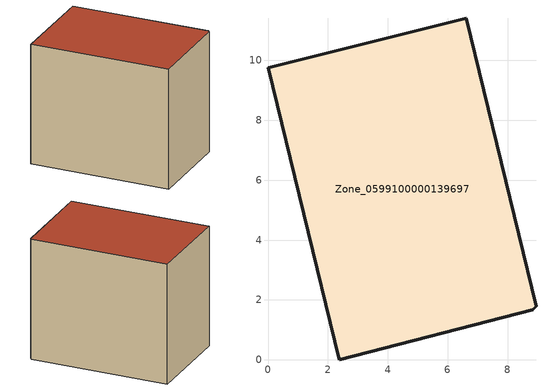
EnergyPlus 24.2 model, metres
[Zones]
Zone_0599100000139697
 floor ground (C_G): 8.95,1.79 8.84,1.68 2.38,0 0,9.75 6.62,11.41 z0
 wall outside (C_F): 8.95,1.79 6.62,11.41 0,9.75 2.38,0 8.84,1.68 8.95,1.79 z0:8.67
 roof outside (C_R): 8.84,1.68 8.95,1.79 6.62,11.41 0,9.75 2.38,0 z8.67
[BUILDING]
Pand.0599100000139697: North Axis=0; Terrain=City; Loads Convergence Tolerance Value=0.04; Temperature Convergence Tolerance Value=0.4; Solar Distribution=FullExterior; Maximum Number of Warmup Days=25; Minimum Number of Warmup Days=1
[Site:Location]
Rotterdam.The.Hague.AP_ZH_NLD Design_Conditions: Latitude=51.96; Longitude=4.45; Time Zone=1; Elevation=-4.5
[SITE:GROUNDTEMPERATURE:BUILDINGSURFACE]
18, 18, 18, 18, 18, 18, 18, 18, 18, 18, 18, 18
[MATERIAL] Thermal Absorptance=0.9; Solar Absorptance=0.7; Visible Absorptance=0.7
Name | Roughness | Thickness | Conductivity | Density | Specific Heat
G.D.1965 | MediumSmooth | 0.15 | 1 | 540 | 1210
F.D.1965 | Rough | 0.3 | 0.857143 | 1920 | 840
R.D.1965 | MediumRough | 0.2 | 0.08 | 1500 | 1000
[CONSTRUCTION]
C_G: G.D.1965
C_F: F.D.1965
C_R: R.D.1965
[ZONE]
Zone_0599100000139697: Type=1; Multiplier=1; Ceiling Height=Autocalculate; Volume=Autocalculate; Floor Area=autocalculate; Part of Total Floor Area=Yes
[ZONEINFILTRATION:DESIGNFLOWRATE]
Infil_Zone_0599100000139697: Zone or ZoneList or Space or SpaceList=Zone_0599100000139697; Schedule=AlwaysOn; Design Flow Rate Calculation Method=Flow/Area; Flow Rate per Floor Area=0.0042; Constant Term Coefficient=1; Temperature Term Coefficient=0; Velocity Term Coefficient=0; Velocity Squared Term Coefficient=0
[HVACTEMPLATE:ZONE:IDEALLOADSAIRSYSTEM]
Zone_0599100000139697: Maximum Heating Supply Air Temperature=50; Minimum Cooling Supply Air Temperature=13; Maximum Heating Supply Air Humidity Ratio=0.0156; Minimum Cooling Supply Air Humidity Ratio=0.0077; Heating Limit=NoLimit; Cooling Limit=NoLimit; Dehumidification Control Type=ConstantSensibleHeatRatio; Cooling Sensible Heat Ratio=0.7; Dehumidification Setpoint=60; Humidification Control Type=None; Humidification Setpoint=30; Outdoor Air Method=None; Outdoor Air Flow Rate per Person=0.00944; Outdoor Air Flow Rate per Zone Floor Area=0; Outdoor Air Flow Rate per Zone=0; Demand Controlled Ventilation Type=None; Outdoor Air Economizer Type=NoEconomizer; Heat Recovery Type=None; Sensible Heat Recovery Effectiveness=0.7; Latent Heat Recovery Effectiveness=0.65
[ZONECONTROL:THERMOSTAT]
ThermostatControl_Zone_0599100000139697: Zone or ZoneList=Zone_0599100000139697; Control Type Schedule=DualSetpointControlType; Control 1=Thermostat_Zone_0599100000139697; Temperature Difference Between Cutout And Setpoint=0
[THERMOSTATSETPOINT:DUALSETPOINT]
Thermostat_Zone_0599100000139697: Heating Setpoint Temperature Schedule=HeatingSetpoint_Zone_0599100000139697; Cooling Setpoint Temperature Schedule=CoolingSetpoint_Zone_0599100000139697
[SCHEDULE:COMPACT]
HeatingSetpoint_Zone_0599100000139697: Through: 12/31, For: AllDays, Until: 24:00, 21
CoolingSetpoint_Zone_0599100000139697: Through: 12/31, For: AllDays, Until: 24:00, 24
DualSetpointControlType: Through: 12/31, For: AllDays, Until: 24:00, 4
AlwaysOn: Through: 12/31, For: AllDays, Until: 24:00, 1
